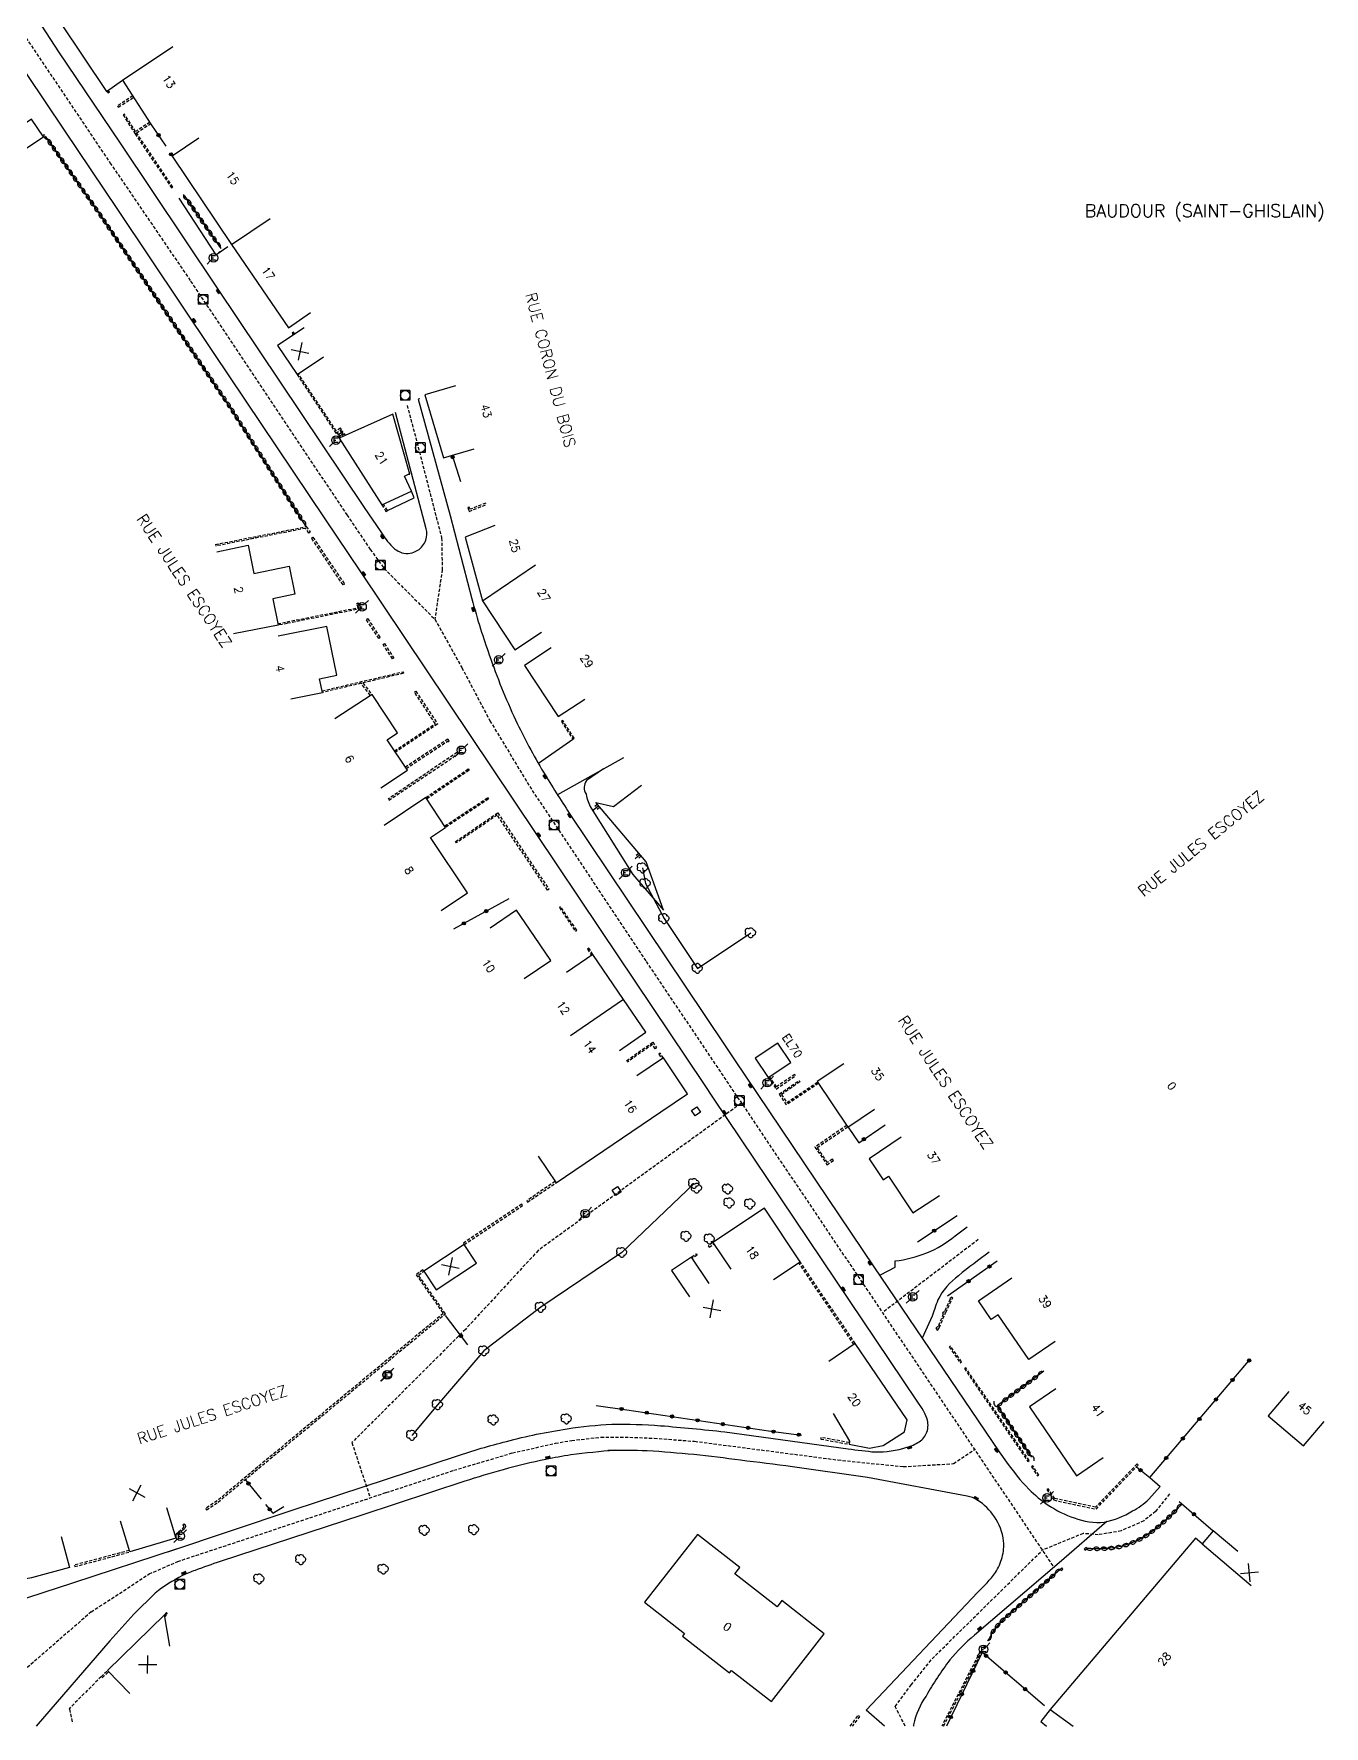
# Model space of a CAD drawing. Header units: millimetres. Extents: x 111999 to 113000, y 130000 to 131000.
# Drawn here: x 112413.8 to 112615.3, y 130000 to 130264.4 of the extents above; entities that cross this region are included whole.
import ezdxf
from ezdxf.enums import TextEntityAlignment as Align

# ---------------------------------------------------------------- set-up
doc = ezdxf.new("R2010")
doc.units = ezdxf.units.MM
doc.linetypes.add('DASHED', pattern=[0.75, 0.5, -0.25])
doc.layers.get('0').update_dxf_attribs({"linetype": 'CONTINUOUS'})
for name, color, linetype in [('W0001', 6, 'DASHED'), ('W0008', 7, 'CONTINUOUS'), ('W0100', 7, 'CONTINUOUS'), ('W0112', 1, 'DASHED'), ('W0211', 2, 'CONTINUOUS'), ('W0300', 7, 'CONTINUOUS'), ('W0302', 3, 'CONTINUOUS'), ('W0310', 3, 'CONTINUOUS'), ('W0322', 7, 'CONTINUOUS'), ('W0334', 7, 'CONTINUOUS'), ('W0400', 7, 'CONTINUOUS'), ('W0420', 7, 'CONTINUOUS'), ('W0471', 7, 'CONTINUOUS'), ('W0980', 7, 'CONTINUOUS'), ('W0984', 7, 'CONTINUOUS'), ('W0989', 7, 'CONTINUOUS'), ('W0991', 7, 'CONTINUOUS'), ('W1102', 7, 'CONTINUOUS')]:
    doc.layers.add(name, color=color, linetype=linetype)
doc.styles.get("Standard").update_dxf_attribs({"font": 'romans.shx', "width": 0.85})

# ---------------------------------------------------------------- blocks, each defined once
blk = doc.blocks.new('T471')
for p, q in [((-0.333334, 0.333334), (-0.333334, -0.333334)), ((-0.333334, 0.333334), (0.333334, 0.333334)), ((-0.333334, 0), (0, 0)), ((0.500001, 0.500001), (1.000002, 1.000002)), ((-0.500001, -0.500001), (-1.000002, -1.000002)), ((-0.333334, -0.333334), (0.333334, -0.333334))]:
    blk.add_line(p, q)
blk.add_ellipse((0, 0), major_axis=(0.471405, 0.471405), ratio=1, start_param=5.4977871438, end_param=11.780972451)
blk = doc.blocks.new('T400')
for p, q in [((-0.15, 0.3), (0.15, 0.3)), ((-0.15, -0.25), (-0.15, 0.3)), ((-0.15, 0.15), (0.15, 0.15)), ((-0.15, 0), (0.15, 0)), ((0.15, 0.3), (0.15, -0.25)), ((-0.15, -0.15), (0.15, -0.15)), ((-0.15, -0.25), (-0.15, -0.3)), ((-0.15, -0.3), (0.15, -0.3)), ((0.15, -0.3), (0.15, -0.25))]:
    blk.add_line(p, q)
blk = doc.blocks.new('T420')
for p, q in [((0.75, 0.75), (-0.75, 0.75)), ((-0.75, 0.75), (-0.75, -0.75)), ((0.75, 0.75), (0.75, -0.75)), ((0.75, -0.75), (-0.75, -0.75))]:
    blk.add_line(p, q)
blk.add_ellipse((0, 0), major_axis=(-0.53, 0.53), ratio=1, start_param=3.926991, end_param=10.210176)
blk = doc.blocks.new('T300')
for p, q in [((-0.8, 0.51), (-0.86, 0.34)), ((-0.86, 0.34), (-0.86, 0.17)), ((-0.86, 0.17), (-0.74, 0.06)), ((-0.69, 0.63), (-0.8, 0.51)), ((-0.8, -0.06), (-0.74, 0.06)), ((-0.74, 0.06), (-0.69, 0.11)), ((-0.57, 0.69), (-0.69, 0.63)), ((-0.46, 0.69), (-0.57, 0.69)), ((-0.29, 0.63), (-0.46, 0.69)), ((-0.29, 0.63), (-0.17, 0.74)), ((-0.23, 0.57), (-0.29, 0.63)), ((-0.17, 0.74), (-0.06, 0.8)), ((-0.06, 0.8), (0.06, 0.8)), ((0.06, 0.8), (0.23, 0.74)), ((0.23, 0.74), (0.34, 0.63)), ((0.34, 0.63), (0.4, 0.51)), ((0.46, 0.46), (0.34, 0.46)), ((0.4, 0.51), (0.4, 0.46)), ((0.57, 0.4), (0.46, 0.46)), ((0.57, 0.4), (0.69, 0.29)), ((0.69, 0.29), (0.74, 0.17)), ((0.74, 0.06), (0.69, -0.17)), ((0.74, 0.17), (0.74, 0.06)), ((-0.8, -0.17), (-0.8, -0.06)), ((-0.8, -0.23), (-0.8, -0.17)), ((-0.74, -0.34), (-0.8, -0.23)), ((-0.69, -0.4), (-0.74, -0.34)), ((-0.51, -0.46), (-0.69, -0.4)), ((-0.4, -0.46), (-0.51, -0.46)), ((-0.4, -0.46), (-0.34, -0.46)), ((-0.34, -0.46), (-0.34, -0.4)), ((-0.34, -0.51), (-0.34, -0.46)), ((-0.29, -0.63), (-0.34, -0.51)), ((-0.17, -0.74), (-0.29, -0.63)), ((-0.06, -0.8), (-0.17, -0.74)), ((0.06, -0.8), (-0.06, -0.8)), ((0.17, -0.74), (0.06, -0.8)), ((0.23, -0.69), (0.17, -0.74)), ((0.29, -0.46), (0.23, -0.46)), ((0.29, -0.63), (0.23, -0.69)), ((0.46, -0.4), (0.29, -0.46)), ((0.34, -0.51), (0.29, -0.63)), ((0.34, -0.51), (0.34, -0.46)), ((0.57, -0.34), (0.46, -0.4)), ((0.63, -0.29), (0.57, -0.34)), ((0.69, -0.17), (0.63, -0.29))]:
    blk.add_line(p, q)
blk = doc.blocks.new('t112o')
at = {"color": 0, "linetype": 'Continuous'}
for p, q in [((-0.5, 0.5), (0.5, 0.5)), ((-0.5, -0.5), (-0.5, 0.5)), ((0.5, 0.5), (0.5, -0.5)), ((0.5, -0.5), (-0.5, -0.5))]:
    blk.add_line(p, q, dxfattribs=at)
blk = doc.blocks.new('t322o')
at = {"color": 0, "linetype": 'Continuous'}
for radius in [0.25, 0.15]:
    blk.add_circle((0, 0), radius, dxfattribs=at)
blk = doc.blocks.new('t991o')
at = {"color": 0, "linetype": 'Continuous'}
for p, q in [((-1, 1), (1, -1)), ((-1, -1), (1, 1))]:
    blk.add_line(p, q, dxfattribs=at)
blk = doc.blocks.new('t310o')
at = {"color": 0, "linetype": 'Continuous'}
for centre, start, end in [((-0.5, 0.38), 216.8699, 323.1304), ((0.5, -0.37), 36.8699, 143.1303)]:
    blk.add_arc(centre, 0.625, start, end, dxfattribs=at)
blk = doc.blocks.new('t211o')
at = {"color": 0, "linetype": 'Continuous'}
for p, q in [((-0.29, 0.5), (-0.29, 0)), ((0, 1), (0, 0)), ((0.29, 0.5), (0.29, 0))]:
    blk.add_line(p, q, dxfattribs=at)

msp = doc.modelspace()

# ---------------------------------------------------------------- linework, layer by layer
at = {"layer": 'W0001'}
for points in [[(112383.81, 130310.52), (112395.1, 130294.31), (112398.31, 130289.62), (112401.09, 130284.42), (112404.73, 130277.73), (112407.69, 130272.18), (112411.33, 130265.5), (112412.12, 130264.37), (112425.66, 130244.23), (112438.25, 130225.75), (112462.66, 130189.21), (112466.3, 130183.83), (112468.47, 130180.85), (112476.4, 130172.92), (112480.61, 130165.37), (112485, 130157.05), (112491.59, 130146.19), (112509.41, 130119.44), (112573.08, 130024.81)], [(112472.07, 130206.33), (112473.42, 130201.25), (112477.46, 130185.62), (112477.55, 130180.66), (112476.4, 130172.92)], [(112524.2, 130097.27), (112492.54, 130074.31), (112481.17, 130061.99), (112473.15, 130053.98), (112463.45, 130044.29), (112466.3, 130035.67)], [(112561.27, 130076.01), (112546.32, 130064.59)], [(112422.74, 130017.86), (112431.79, 130023.78), (112436.24, 130025.72), (112468.82, 130036.5), (112479.38, 130039.97), (112488.51, 130042.68), (112495.22, 130044.19), (112497.78, 130044.64), (112502.35, 130045.14), (112506.84, 130045.13), (112510.67, 130044.98), (112516.97, 130044.5), (112539.34, 130041.59), (112549.59, 130040.54), (112557.4, 130041.01), (112560.69, 130043.22)], [(112591.16, 130036.27), (112588.98, 130033.54), (112587.12, 130032.09), (112583.61, 130030.5), (112580.03, 130029.9), (112577.65, 130030.1), (112571.28, 130027.48)], [(112549.88, 130000), (112548.3, 130003.07), (112550.79, 130006.44), (112554.08, 130010.53), (112571.28, 130027.48)], [(112422.74, 130017.86), (112404.23, 130001.74)]]:
    msp.add_lwpolyline(points, dxfattribs=at)
at = {"layer": 'W0008', "flags": 128}
for points in [[(112388.34, 130313.15), (112398.57, 130297.73), (112402.61, 130291.61, 0.0003), (112403.3, 130290.23, -0.0048), (112404.51, 130287.8, -0.0068), (112405.49, 130285.69), (112412, 130271.18, 0.0158), (112413.41, 130268.38, 0.0243), (112415, 130265.56), (112417.63, 130261.55), (112427.24, 130247.28), (112442.29, 130224.82), (112465.38, 130190.38), (112467.95, 130186.58, 0.0572), (112469.77, 130184.24, 0.1178), (112471.25, 130183.31, 0.2081), (112473.72, 130183.69, 0.1701), (112474.99, 130185.28, 0.1475), (112475.06, 130187.05), (112470.25, 130205.23)], [(112434.83, 130027.31), (112454.27, 130033.79), (112479.76, 130042.19, -0.0166), (112487.59, 130044.49, -0.0249), (112497.06, 130046.45, -0.0292), (112504.06, 130047.15, -0.0271), (112511.65, 130046.94, -0.0088), (112521.67, 130045.97), (112540.94, 130043.34, 0.0152), (112545.2, 130042.83, 0.0827), (112550.1, 130043.56, 0.0829), (112552.06, 130044.43, 0.147), (112553.25, 130045.93, 0.164), (112553.25, 130048.09, 0.0567), (112552.5, 130049.6), (112551.73, 130050.77), (112519.91, 130098.09), (112518.53, 130100.22), (112502.27, 130124.47), (112492.2, 130139.47), (112464.86, 130180.35), (112459.26, 130188.63), (112441.83, 130214.61), (112426.87, 130236.91), (112418.53, 130249.34), (112403.86, 130271.18)], [(112473.9, 130207.43), (112473.93, 130207.36), (112473.8, 130207.31), (112478.8, 130189.13), (112482.19, 130176.1, 0.0129), (112483.55, 130171.41, 0.0078), (112484.9, 130167.35, 0.0258), (112489.01, 130157.18, 0.0244), (112493.38, 130149.02, 0.0087), (112497.4, 130142.62), (112521.65, 130106.42), (112523.21, 130104.08), (112544.94, 130071.75), (112564.53, 130042.87), (112565.68, 130041.24, 0.0348), (112569.17, 130037.02, 0.0506), (112572.22, 130034.52, 0.0631), (112576.25, 130032.53, 0.1164), (112580.98, 130031.87, 0.0936), (112585.37, 130033.63, 0.0794), (112587.92, 130035.48), (112589.69, 130037.42)], [(112545.99, 130070.51), (112548.29, 130071.69), (112548.28, 130072.68, 0.145758), (112557.67, 130076.59), (112559.55, 130077.99)], [(112562.99, 130074.04, 0.015435), (112558.2, 130070.37, 0.1181), (112554.96, 130066.59, 0.0213), (112554.5, 130065.25, -0.035113), (112552.49, 130060.61)], [(112504.53, 130043.09, 0.0146), (112497.64, 130042.36, 0.0143), (112493.73, 130041.67, 0.0166), (112487.07, 130040.05, 0.0124), (112481.07, 130038.25), (112465.01, 130032.97), (112442.88, 130025.72, 0.0094), (112438.97, 130024.34, 0.0216), (112436.99, 130023.54, 0.0483), (112432.71, 130020.8), (112429.41, 130017.48), (112425.62, 130013.31)], [(112546.65, 130000), (112543.79, 130002.51), (112561.21, 130020.92, 0.0454), (112563.96, 130024.01, 0.0791), (112565.01, 130026.37, 0.0882), (112565.24, 130028.92, 0.1247), (112563.79, 130032.71, 0.1085), (112561.15, 130035.3, 0.0907), (112559.55, 130035.95), (112543.98, 130038.82), (112532.25, 130040.51, 0.0053), (112524.14, 130041.53, 0.0206), (112509.57, 130043, 0.0105), (112503.44, 130043.06)], [(112581.37, 130031.96), (112573.89, 130025.5), (112560.68, 130014.21, 0.0458), (112556.84, 130010.34, 0.035), (112553.13, 130004.71, 0.1034), (112551.18, 130000.23, 0.004504), (112551.17, 130000)]]:
    msp.add_lwpolyline(points, format="xyb", dxfattribs=at)
for points in [[(112492.57, 130150.41), (112497.96, 130154.18)], [(112505.87, 130151.28), (112495.55, 130145.51)], [(112419.87, 130022.41), (112436.07, 130027.72)]]:
    msp.add_lwpolyline(points, dxfattribs=at)
at = {"layer": 'W0008'}
for points in [[(112410.58, 130019.37), (112419.87, 130022.41)], [(112425.62, 130013.31), (112414.12, 130000)]]:
    msp.add_lwpolyline(points, dxfattribs=at)
at = {"layer": 'W0100'}
msp.add_line((112425.27, 130008.69), (112428.77, 130005.12), dxfattribs=at)
at = {"layer": 'W0100', "flags": 128}
for points in [[(112417.94, 130266.08), (112425.1, 130255.38), (112427.62, 130257.14), (112432.06, 130250.27), (112432.06, 130250.27)], [(112411.1, 130245.5), (112415.25, 130248.28), (112413.41, 130251.03), (112409.26, 130248.25)], [(112439.52, 130248.06), (112435.38, 130245.26), (112444.66, 130231.48), (112453.52, 130218.46), (112457, 130220.83)], [(112456, 130218.44), (112451.84, 130215.67), (112454.87, 130211.13), (112459.03, 130213.91)], [(112479.61, 130209.4), (112474.81, 130207.98), (112477.73, 130198.12), (112482.52, 130199.54)], [(112461.11, 130202.11), (112461.57, 130201.42)], [(112494.59, 130168.46), (112490.41, 130165.71), (112495.67, 130157.71), (112499.85, 130160.45)], [(112505.22, 130105.57), (112509.35, 130108.39), (112505.86, 130113.5), (112501.1, 130120.52), (112496.96, 130117.71)], [(112492.54, 130089.04), (112495.34, 130084.9), (112511.71, 130095.97), (112515.87, 130098.76), (112512.1, 130104.38), (112507.94, 130101.59)], [(112540.27, 130103.49), (112536.12, 130100.7), (112540.93, 130093.58), (112545.07, 130096.38)], [(112529.28, 130069.75), (112533.45, 130072.52), (112527.87, 130080.9), (112519.83, 130075.53), (112522.61, 130071.37)], [(112538.62, 130048.83), (112541.18, 130044.53), (112541.09, 130044.04), (112544.3, 130043.41), (112546.42, 130043.82), (112549.78, 130045.97), (112550.17, 130047.86), (112542.06, 130059.78), (112537.92, 130056.97)], [(112573.41, 130052.72), (112569.28, 130049.9), (112576.63, 130039.13), (112580.76, 130041.95)], [(112609.79, 130052.27), (112606.55, 130048.46), (112612.06, 130043.78), (112615.3, 130047.59)], [(112435.01, 130012.48), (112434.16, 130017.4), (112425.27, 130008.69)]]:
    msp.add_lwpolyline(points, dxfattribs=at)
for points in [[(112472.73, 130192.91), (112471.65, 130195.27), (112472.3, 130195.56), (112472.49, 130195.58), (112469.82, 130204.97), (112461.47, 130201.21), (112468.13, 130190.81)], [(112526.45, 130104.34), (112528.48, 130101.31), (112531.99, 130103.66), (112529.95, 130106.69)], [(112524.05, 130024.77), (112517.44, 130029.96), (112509.14, 130019.36), (112515.39, 130014.5), (112515.07, 130014.08), (112522.43, 130008.31), (112522.73, 130008.7), (112528.97, 130003.84), (112537.23, 130014.44), (112530.62, 130019.61), (112529.85, 130018.62), (112523.27, 130023.78)]]:
    msp.add_lwpolyline(points, close=True, dxfattribs=at)
at = {"layer": 'W0100'}
for points in [[(112461.34, 130201.77), (112462.05, 130202.23), (112461.66, 130202.31), (112461.97, 130201.83), (112462.05, 130202.23)], [(112485.78, 130187.57), (112481.14, 130185.73), (112483.82, 130175.8), (112488.88, 130168.12), (112493.05, 130170.88)], [(112442.33, 130183.47), (112447.23, 130184.47), (112448.13, 130180.07), (112453.66, 130181.2), (112454.55, 130176.85), (112451.11, 130176.13), (112451.91, 130171.98), (112444.96, 130170.63)], [(112453.93, 130160.47), (112458.83, 130161.47), (112458.4, 130163.6), (112461.11, 130164.16), (112459.55, 130171.81), (112451.94, 130170.25)], [(112467.94, 130146.57), (112472.11, 130149.33), (112468.97, 130154.08), (112470.59, 130155.15), (112466.59, 130161.18), (112460.8, 130157.35)], [(112477.37, 130127.41), (112481.52, 130130.2), (112475.72, 130138.83), (112478.08, 130140.41), (112474.97, 130145.05), (112468.46, 130140.68)], [(112490.35, 130116.82), (112494.49, 130119.63), (112491.17, 130124.52), (112489.16, 130127.48), (112485.02, 130124.67)], [(112549.26, 130092.01), (112544.23, 130088.63), (112546.43, 130085.36), (112547.28, 130085.93), (112551.06, 130080.17), (112555.24, 130082.92)], [(112519.27, 130069.15), (112516.47, 130073.29), (112513.37, 130071.19), (112516.17, 130067.05)], [(112573.31, 130060.1), (112569.18, 130057.27), (112564.38, 130064.28), (112563.31, 130063.55), (112561.31, 130066.46), (112566.5, 130070.02)], [(112418.02, 130029.61), (112419.32, 130024.78), (112413.38, 130023.19), (112406.28, 130021.87), (112405.05, 130022.72), (112402.54, 130035.88), (112400.69, 130045.49), (112405.59, 130046.44)], [(112434.48, 130034.16), (112435.92, 130029.37), (112428.74, 130027.21), (112427.3, 130032)], [(112601.81, 130027.26), (112597.99, 130030.49), (112596.27, 130028.46), (112595.19, 130029.37), (112572.53, 130002.62), (112571.03, 130000.71), (112571.94, 130000)]]:
    msp.add_lwpolyline(points, dxfattribs=at)
msp.add_lwpolyline([(112474.69, 130071.08), (112476.62, 130068.15), (112482.92, 130072.31), (112480.99, 130075.25)], close=True, dxfattribs=at)
at = {"layer": 'W0112'}
for p, q in [((112429.8, 130248.9), (112429.8, 130248.9)), ((112461.41, 130201.32), (112461.47, 130201.21)), ((112541.85, 130059.64), (112533.24, 130072.39)), ((112542.06, 130059.78), (112533.45, 130072.53)), ((112424.29, 130007.73), (112425.27, 130008.69)), ((112424.46, 130007.55), (112425.44, 130008.51))]:
    msp.add_line(p, q, dxfattribs=at)
for points in [[(112425.18, 130255.43), (112425.37, 130255.16), (112425.57, 130255.31), (112425.38, 130255.57)], [(112429.22, 130254.67), (112426.82, 130253.12), (112426.96, 130252.91), (112429.35, 130254.46)], [(112431.89, 130250.55), (112429.66, 130249.11), (112427.91, 130251.83), (112427.7, 130251.7), (112429.59, 130248.76), (112435.27, 130240.29), (112435.48, 130240.43), (112429.8, 130248.9), (112432.02, 130250.34)], [(112454.32, 130217.76), (112454.11, 130217.62), (112454.31, 130217.31)], [(112454.52, 130217.45), (112454.32, 130217.76)], [(112454.87, 130211.13), (112460.94, 130201.99), (112461.81, 130202.57), (112461.67, 130202.78), (112461.01, 130202.34), (112455.07, 130211.27)], [(112462.44, 130201.64), (112462.29, 130201.88), (112461.41, 130201.32)], [(112468.13, 130190.81), (112468.77, 130189.76), (112468.99, 130189.89), (112468.36, 130190.91)], [(112484.35, 130191.07), (112481.91, 130190.1), (112481.78, 130190.45), (112481.55, 130190.36), (112481.76, 130189.77), (112484.44, 130190.83)], [(112442.1, 130184.6), (112456.32, 130187.39), (112456.92, 130186.53), (112456.72, 130186.39), (112456.21, 130187.12), (112442.15, 130184.35)], [(112451.87, 130172.23), (112453.28, 130172.51), (112464.51, 130174.75), (112464.14, 130175.35), (112464.35, 130175.48), (112464.91, 130174.58), (112453.33, 130172.27), (112451.91, 130171.98)], [(112458.78, 130161.73), (112471.43, 130164.71), (112471.49, 130164.47), (112465.17, 130162.98), (112466.53, 130161.15)], [(112466.32, 130161.01), (112464.9, 130162.91), (112458.84, 130161.48)], [(112470.11, 130152.36), (112476.49, 130156.59), (112473.21, 130161.52), (112473.42, 130161.66), (112476.83, 130156.52), (112470.24, 130152.15)], [(112471.94, 130149.59), (112478.37, 130153.85), (112478.42, 130153.78), (112478.63, 130153.91), (112478.44, 130154.2), (112471.8, 130149.8)], [(112469.23, 130144.63), (112480.03, 130151.9), (112479.89, 130152.11), (112469.09, 130144.83)], [(112474.97, 130145.05), (112481.62, 130149.54), (112481.76, 130149.33), (112475.11, 130144.84)], [(112477.94, 130140.62), (112484.63, 130145.05), (112484.77, 130144.84), (112478.08, 130140.41)], [(112501.1, 130120.52), (112500.46, 130121.51), (112500.25, 130121.37), (112500.89, 130120.37)], [(112506.33, 130103.96), (112510.43, 130106.83), (112511.04, 130105.96), (112510.83, 130105.82), (112510.37, 130106.48), (112506.47, 130103.75)], [(112512.1, 130104.38), (112511.59, 130105.12), (112511.38, 130104.98), (112511.89, 130104.24)], [(112528.48, 130101.31), (112529.7, 130099.53), (112532.75, 130101.61), (112532.61, 130101.82), (112529.76, 130099.88), (112528.69, 130101.45)], [(112536.31, 130100.42), (112531.32, 130097.05), (112530.2, 130098.73), (112533.28, 130100.87), (112533.42, 130100.66), (112530.54, 130098.67), (112531.39, 130097.4), (112536.17, 130100.63)], [(112540.76, 130093.85), (112535.77, 130090.47), (112537.65, 130087.69), (112538.65, 130088.36), (112538.51, 130088.57), (112537.72, 130088.04), (112536.12, 130090.4), (112540.9, 130093.64)], [(112495.2, 130085.1), (112490.75, 130082.08), (112490.89, 130081.87), (112495.34, 130084.9)], [(112519.83, 130075.53), (112519.11, 130075.03), (112519.25, 130074.82), (112519.97, 130075.32)], [(112516.47, 130073.29), (112517.23, 130073.79), (112517.37, 130073.59), (112516.61, 130073.08)], [(112541.13, 130044.29), (112536.71, 130045.1), (112536.67, 130044.85), (112541.09, 130044.04)], [(112435.78, 130029.84), (112436.99, 130030.9), (112437.04, 130030.95), (112437.08, 130030.99), (112437.12, 130031.04), (112437.15, 130031.08), (112437.17, 130031.13), (112437.18, 130031.16), (112437.18, 130031.18), (112437.19, 130031.21), (112437.19, 130031.23), (112437.18, 130031.25), (112437.18, 130031.27), (112437.16, 130031.3), (112437.14, 130031.34), (112437.1, 130031.39), (112437.06, 130031.44), (112437.25, 130031.6), (112437.3, 130031.54), (112437.34, 130031.48), (112437.38, 130031.43), (112437.41, 130031.36), (112437.43, 130031.3), (112437.44, 130031.25), (112437.44, 130031.2), (112437.43, 130031.14), (112437.42, 130031.09), (112437.4, 130031.04), (112437.37, 130030.96), (112437.32, 130030.89), (112437.27, 130030.83), (112437.22, 130030.77), (112437.16, 130030.71), (112435.85, 130029.58)], [(112428.68, 130027.45), (112420.1, 130025.16), (112420.17, 130024.92), (112428.74, 130027.21)], [(112578.29, 130027.77), (112578.1, 130027.93), (112577.81, 130027.67), (112577.97, 130027.48), (112578.27, 130027.74)], [(112434.21, 130017.1), (112434.66, 130017.55), (112434.49, 130017.73), (112434.16, 130017.4)], [(112555.86, 130000), (112561.78, 130011.54), (112561.56, 130011.65), (112555.58, 130000)], [(112424.29, 130007.73), (112419.27, 130002.73), (112419.34, 130002.64), (112419.82, 130000.41)], [(112541.26, 130000), (112542.55, 130001.68), (112542.75, 130001.52), (112541.58, 130000)]]:
    msp.add_lwpolyline(points, dxfattribs=at)
for points in [[(112462.28, 130178.41), (112462.07, 130178.27), (112457.14, 130185.61), (112457.35, 130185.75)], [(112467.85, 130170.05), (112467.64, 130169.91), (112465.7, 130172.89), (112465.9, 130173.03)], [(112469.98, 130166.87), (112469.77, 130166.74), (112468.33, 130168.98), (112468.54, 130169.11)], [(112496.16, 130156.96), (112497.96, 130154.18), (112498.17, 130154.32), (112496.37, 130157.1)], [(112479.62, 130138.18), (112486.22, 130142.67), (112494.23, 130130.73), (112494.02, 130130.59), (112486.15, 130142.32), (112479.76, 130137.98)], [(112498.56, 130124.33), (112496.05, 130128.01), (112495.85, 130127.87), (112498.35, 130124.19)], [(112480.99, 130075.25), (112490.11, 130081.33), (112489.97, 130081.54), (112480.85, 130075.45)], [(112440.73, 130033.8), (112442.54, 130035), (112448.9, 130040.3), (112469.68, 130057.5), (112478.05, 130064.42), (112473.83, 130070.47), (112474.69, 130071.08), (112474.54, 130071.28), (112473.48, 130070.53), (112477.71, 130064.46), (112469.52, 130057.69), (112448.74, 130040.49), (112442.39, 130035.2), (112440.59, 130034.01)], [(112555.06, 130062), (112554.99, 130062.12), (112555.19, 130062.25), (112556.15, 130064.56), (112556.22, 130064.61), (112557.21, 130066.76), (112557.32, 130066.85), (112557.16, 130067.04), (112556.84, 130066.78), (112556.91, 130066.71), (112556.01, 130064.77), (112555.7, 130064.52), (112555.81, 130064.4), (112554.99, 130062.42), (112554.65, 130062.2), (112554.85, 130061.87)], [(112556.94, 130059.38), (112556.74, 130059.24), (112558.46, 130056.77), (112558.66, 130056.91)], [(112569.25, 130041.48), (112559.31, 130055.99), (112559.11, 130055.85), (112569.04, 130041.33)], [(112569.82, 130040.65), (112569.61, 130040.52), (112570.54, 130039.09), (112570.75, 130039.22)], [(112586.08, 130040.97), (112579.59, 130034.19), (112573.23, 130035.55), (112572.18, 130037.09), (112571.97, 130036.95), (112573.08, 130035.33), (112579.68, 130033.91), (112586.26, 130040.8)], [(112574.5, 130024.54), (112574.34, 130024.73), (112574.06, 130024.49), (112574.22, 130024.3)], [(112562.32, 130012.15), (112562.47, 130012.4), (112562.26, 130012.53), (112562.11, 130012.27)]]:
    msp.add_lwpolyline(points, close=True, dxfattribs=at)
at = {"layer": 'W0211', "flags": 128}
msp.add_lwpolyline([(112502.76, 130149.54), (112500.08, 130147.73, 0.3013), (112500.01, 130145.58, 0.0731), (112500.82, 130143.39), (112507.3, 130133.04), (112512.11, 130127.45)], format="xyb", dxfattribs=at)
at = {"layer": 'W0211'}
msp.add_lwpolyline([(112512.11, 130127.45), (112509.41, 130135.03), (112501.56, 130144.28), (112504.28, 130143.68), (112508.68, 130147)], dxfattribs=at)
at = {"layer": 'W0302', "flags": 128}
for points in [[(112508.85, 130134.07), (112509.28, 130131.64), (112512.21, 130126.15), (112517.42, 130118.37), (112525.73, 130123.93)], [(112516.88, 130084.77), (112505.61, 130073.99), (112492.93, 130065.43), (112484.07, 130058.63), (112476.83, 130050.22), (112472.82, 130045.43)]]:
    msp.add_lwpolyline(points, dxfattribs=at)
at = {"layer": 'W0310', "flags": 128}
for points in [[(112456.32, 130187.39), (112444.38, 130206.12), (112424.11, 130236.13), (112415.58, 130248.36)], [(112437.27, 130239.11), (112442.98, 130230.85)], [(112571.53, 130055.47), (112564.21, 130050.03), (112569.6, 130042.03)]]:
    msp.add_lwpolyline(points, dxfattribs=at)
for points in [[(112593.08, 130034.74, -0.051058), (112588.17, 130030.23, -0.1048), (112583.03, 130027.96, -0.0557), (112578.29, 130027.77)], [(112574.06, 130024.49), (112565.44, 130016.86, 0.0645), (112563.67, 130014.88, 0.0269), (112562.74, 130013.26)]]:
    msp.add_lwpolyline(points, format="xyb", dxfattribs=at)
at = {"layer": 'W0322'}
for p, q in [((112429.45, 130248.97), (112429.45, 130248.97)), ((112435.12, 130245.74), (112435.38, 130245.26)), ((112551.77, 130075.68), (112557.99, 130079.77)), ((112588.05, 130038.84), (112603.79, 130057.37))]:
    msp.add_line(p, q, dxfattribs=at)
at = {"layer": 'W0322', "flags": 128}
for points in [[(112432.06, 130250.27), (112434.4, 130246.82)], [(112479.1, 130198.53), (112480.42, 130194.43)], [(112487.94, 130129.25), (112479.31, 130124.52)], [(112540.94, 130093.58), (112542.61, 130091.15), (112546.73, 130093.92)], [(112564.21, 130072.64), (112556.49, 130067.19)], [(112481.53, 130059.58), (112478.04, 130064.13)], [(112501.59, 130050.1), (112506.41, 130049.43), (112528.86, 130046.07), (112533.66, 130045.48)], [(112585.97, 130040.49), (112588.05, 130038.84), (112589.69, 130037.42)], [(112446.77, 130038.52), (112449.28, 130035.45)], [(112592.63, 130035.12), (112597.99, 130030.49)], [(112449.97, 130034.61), (112451.09, 130033.27), (112452.8, 130034.3)], [(112571.64, 130003.2), (112561.9, 130011.49), (112556.29, 130000)]]:
    msp.add_lwpolyline(points, dxfattribs=at)
at = {"layer": 'W0334', "flags": 128}
for points in [[(112436.39, 130238.72), (112442.17, 130229.86), (112444.06, 130231.15)], [(112468.99, 130189.89), (112473.18, 130191.9), (112472.73, 130192.91)]]:
    msp.add_lwpolyline(points, dxfattribs=at)
at = {"layer": 'W1102'}
for p, q in [((112427.62, 130257.14), (112435.47, 130262.39)), ((112444.66, 130231.48), (112450.69, 130235.54)), ((112483.82, 130175.8), (112492.1, 130181.4)), ((112505.86, 130113.5), (112497.6, 130107.86)), ((112596.27, 130028.46), (112603.9, 130021.99)), ((112572.53, 130002.62), (112576.08, 130000))]:
    msp.add_line(p, q, dxfattribs=at)

# ---------------------------------------------------------------- block references
at = {"layer": 'W0112'}
for p, rotation in [((112517.2, 130096.03), 304.6829989551381), ((112504.8, 130083.61), 35.28404357492202)]:
    msp.add_blockref('t112o', p, dxfattribs=dict(at, rotation=rotation))
at = {"layer": 'W0211', "rotation": 130.3174222254234}
for p in [(112501.96, 130143.81), (112508.43, 130136.18)]:
    msp.add_blockref('t211o', p, dxfattribs=at)
at = {"layer": 'W0300'}
for p in [(112508.85, 130134.07), (112509.28, 130131.64), (112512.21, 130126.15), (112525.73, 130123.93), (112517.42, 130118.37), (112516.88, 130084.77), (112517.29, 130084.05), (112522.16, 130083.9), (112522.4, 130081.74), (112525.63, 130081.57), (112515.66, 130076.52), (112505.61, 130073.99), (112519.3, 130076.11), (112492.93, 130065.43), (112484.07, 130058.63), (112476.83, 130050.22), (112485.55, 130047.82), (112496.96, 130048), (112472.82, 130045.43), (112474.78, 130030.58), (112482.5, 130030.68), (112455.48, 130026), (112468.37, 130024.53), (112448.96, 130023)]:
    msp.add_blockref('T300', p, dxfattribs=at)
at = {"layer": 'W0310'}
for p, rotation in [((112415.91, 130247.89), 124.9149488106866), ((112416.57, 130246.94), 124.9149488106866), ((112417.23, 130246), 124.9149488106866), ((112417.89, 130245.05), 124.9149488106866), ((112418.55, 130244.1), 124.9149488106866), ((112419.21, 130243.16), 124.9149488106866), ((112419.87, 130242.21), 124.9149488106866), ((112420.53, 130241.26), 124.9149488106866), ((112421.19, 130240.31), 124.9149488106866), ((112421.86, 130239.37), 124.9149488106866), ((112422.52, 130238.42), 124.9149488106866), ((112423.18, 130237.47), 124.9149488106866), ((112437.72, 130238.45), 304.7193009868861), ((112438.38, 130237.5), 304.7193009868861), ((112423.84, 130236.53), 124.9149488106866), ((112424.49, 130235.57), 124.0295401533056), ((112439.04, 130236.55), 304.7193009868861), ((112439.69, 130235.6), 304.7193009868861), ((112425.14, 130234.62), 124.0295401533056), ((112425.78, 130233.66), 124.0295401533056), ((112426.43, 130232.7), 124.0295401533056), ((112440.35, 130234.65), 304.7193009868861), ((112441.01, 130233.7), 304.7193009868861), ((112441.67, 130232.75), 304.7193009868861), ((112427.08, 130231.74), 124.0295401533056), ((112427.72, 130230.79), 124.0295401533056), ((112428.37, 130229.83), 124.0295401533056), ((112442.33, 130231.8), 304.7193009868861), ((112429.02, 130228.87), 124.0295401533056), ((112429.66, 130227.92), 124.0295401533056), ((112430.31, 130226.96), 124.0295401533056), ((112430.95, 130226), 124.0295401533056), ((112431.6, 130225.04), 124.0295401533056), ((112432.25, 130224.09), 124.0295401533056), ((112432.89, 130223.13), 124.0295401533056), ((112433.54, 130222.17), 124.0295401533056), ((112434.19, 130221.22), 124.0295401533056), ((112434.83, 130220.26), 124.0295401533056), ((112435.48, 130219.3), 124.0295401533056), ((112436.13, 130218.34), 124.0295401533056), ((112436.77, 130217.39), 124.0295401533056), ((112437.42, 130216.43), 124.0295401533056), ((112438.06, 130215.47), 124.0295401533056), ((112438.71, 130214.52), 124.0295401533056), ((112439.36, 130213.56), 124.0295401533056), ((112440, 130212.6), 124.0295401533056), ((112440.65, 130211.64), 124.0295401533056), ((112441.3, 130210.69), 124.0295401533056), ((112441.94, 130209.73), 124.0295401533056), ((112442.59, 130208.77), 124.0295401533056), ((112443.24, 130207.81), 124.0295401533056), ((112443.88, 130206.86), 124.0295401533056), ((112444.52, 130205.9), 122.5304050634705), ((112445.14, 130204.92), 122.5304050634705), ((112445.76, 130203.95), 122.5304050634705), ((112446.39, 130202.98), 122.5304050634705), ((112447.01, 130202), 122.5304050634705), ((112447.63, 130201.03), 122.5304050634705), ((112448.25, 130200.05), 122.5304050634705), ((112448.87, 130199.08), 122.5304050634705), ((112449.49, 130198.11), 122.5304050634705), ((112450.11, 130197.13), 122.5304050634705), ((112450.73, 130196.16), 122.5304050634705), ((112451.35, 130195.18), 122.5304050634705), ((112451.98, 130194.21), 122.5304050634705), ((112452.6, 130193.24), 122.5304050634705), ((112453.22, 130192.26), 122.5304050634705), ((112453.84, 130191.29), 122.5304050634705), ((112454.46, 130190.32), 122.5304050634705), ((112455.08, 130189.34), 122.5304050634705), ((112455.7, 130188.37), 122.5304050634705), ((112567.82, 130052.72), 216.6045466629302), ((112568.75, 130053.4), 216.6045466629302), ((112569.67, 130054.09), 216.6045466629302), ((112570.6, 130054.78), 216.6045466629302), ((112564.27, 130049.93), 303.9801957018977), ((112565.04, 130050.65), 216.6045466629302), ((112565.97, 130051.34), 216.6045466629302), ((112566.89, 130052.03), 216.6045466629302), ((112564.92, 130048.98), 303.9801957018977), ((112565.56, 130048.02), 303.9801957018977), ((112566.21, 130047.06), 303.9801957018977), ((112566.85, 130046.1), 303.9801957018977), ((112567.5, 130045.14), 303.9801957018977), ((112568.14, 130044.19), 303.9801957018977), ((112568.79, 130043.23), 303.9801957018977), ((112569.43, 130042.27), 303.9801957018977), ((112589.78, 130031.51), 220.3735354875051), ((112590.65, 130032.28), 222.3963352439911), ((112591.49, 130033.07), 224.4191350004772), ((112592.3, 130033.89), 226.4419347569633), ((112585.96, 130028.94), 204.9760572525867), ((112586.99, 130029.47), 209.857967380946), ((112587.97, 130030.08), 214.7398775093053), ((112588.89, 130030.78), 218.3507357310191), ((112579.21, 130027.73), 178.334488359216), ((112580.37, 130027.72), 181.4312625842252), ((112581.52, 130027.78), 184.5280368092343), ((112582.67, 130027.91), 187.6248110342435), ((112583.8, 130028.14), 195.2122369958684), ((112584.9, 130028.49), 200.0941471242275), ((112573.29, 130023.81), 221.4982605441998), ((112570.69, 130021.51), 221.4982605441998), ((112571.56, 130022.28), 221.4982605441998), ((112572.42, 130023.04), 221.4982605441998), ((112567.23, 130018.45), 221.4982605441998), ((112568.1, 130019.22), 221.4982605441998), ((112568.96, 130019.98), 221.4982605441998), ((112569.83, 130020.75), 221.4982605441998), ((112564.67, 130016.12), 226.7343278323146), ((112565.5, 130016.92), 221.4982605441998), ((112566.37, 130017.68), 221.4982605441998), ((112563.29, 130014.27), 239.422935306747), ((112563.92, 130015.24), 233.1221373952135)]:
    msp.add_blockref('t310o', p, dxfattribs=dict(at, rotation=rotation))
at = {"layer": 'W0322'}
for p, rotation in [((112433.25, 130248.55), 304.1112795587024), ((112435.19, 130245.54), 304.1112795587024), ((112479.19, 130198.24), 287.8918668591937), ((112484.43, 130127.33), 208.7459992472551), ((112480.93, 130125.41), 208.7459992472551), ((112543.41, 130091.69), 34.01698633481838), ((112554.38, 130077.4), 33.33883766012998), ((112563.03, 130071.81), 215.260365255696), ((112559.76, 130069.5), 215.260365255696), ((112480.47, 130060.96), 127.4048893761398), ((112603.59, 130057.13), 49.64729004032702), ((112601, 130054.08), 49.64729004032702), ((112598.41, 130051.03), 49.64729004032702), ((112505.55, 130049.55), 352.1020546382972), ((112509.51, 130048.97), 351.4739566563357), ((112513.46, 130048.38), 351.4739566563357), ((112517.42, 130047.78), 351.4739566563357), ((112595.82, 130047.98), 49.64729004032702), ((112521.38, 130047.19), 351.4739566563357), ((112525.33, 130046.6), 351.4739566563357), ((112529.29, 130046.01), 352.9789776812702), ((112533.26, 130045.53), 352.9789776812702), ((112593.23, 130044.94), 49.64729004032702), ((112586.62, 130039.98), 321.4702008151484), ((112590.64, 130041.89), 49.64729004032702), ((112447.28, 130037.9), 309.2675983616292), ((112450.6, 130033.87), 309.5140541354232), ((112594.97, 130033.11), 319.1916258749617), ((112562.5, 130010.98), 139.6007343929336), ((112560.49, 130008.61), 243.9835296922134), ((112565.55, 130008.39), 139.6007343929336), ((112568.59, 130005.79), 139.6007343929336), ((112558.74, 130005.01), 243.9835296922134), ((112556.98, 130001.42), 243.9835296922134)]:
    msp.add_blockref('t322o', p, dxfattribs=dict(at, rotation=rotation))
at = {"layer": 'W0400'}
for p, rotation in [((112442.57, 130224.16), 34.28103678203042), ((112438.77, 130219.54), 213.6815855597021), ((112468.23, 130185.82), 213.9460906546746), ((112465.28, 130179.99), 213.9465182368491), ((112482.4, 130174.46), 16.22223278151642), ((112493.62, 130148.35), 33.59951615713716), ((112497.44, 130142.28), 34.21247866027508), ((112492.58, 130139.23), 36.26666942655116), ((112525.69, 130100.08), 33.67590340623285), ((112521.63, 130095.83), 214.932467625698), ((112544.37, 130072.34), 213.839225031644), ((112540.22, 130068.24), 213.3991611627735), ((112550.55, 130043.52), 108.3593476669591), ((112564.13, 130043.13), 36.56043785243777), ((112494.07, 130041.97), 100.4372789420424), ((112560.96, 130035.58), 60.54267151984139), ((112437.23, 130023.91), 111.7566997501983), ((112561.48, 130015.25), 131.5410325194323)]:
    msp.add_blockref('T400', p, dxfattribs=dict(at, rotation=rotation))
at = {"layer": 'W0420'}
for p in [(112440.2, 130222.87), (112471.76, 130207.89), (112474.12, 130199.71), (112467.87, 130181.37), (112495.01, 130140.75), (112523.96, 130097.7), (112542.57, 130069.76), (112494.55, 130039.85), (112436.56, 130022.14)]:
    msp.add_blockref('T420', p, dxfattribs=at)
at = {"layer": 'W0471'}
for p in [(112441.83, 130229.39), (112460.96, 130200.9), (112465.03, 130174.87), (112486.37, 130166.57), (112480.54, 130152.45), (112506.2, 130133.33), (112528.31, 130100.52), (112499.88, 130080.06), (112551.04, 130067.07), (112468.92, 130054.89), (112469.01, 130054.9), (112572.02, 130035.66), (112436.62, 130029.68), (112562.1, 130012)]:
    msp.add_blockref('T471', p, dxfattribs=at)
at = {"layer": 'W0991'}
for p, rotation in [((112455.33, 130214.76), 303.6845268556891), ((112478.82, 130071.85), 303.3879255863292), ((112519.68, 130065.2), 34.07309978720989), ((112429.88, 130036.43), 16.72026467028372), ((112603.62, 130023.98), 49.73512848519209), ((112431.55, 130009.62), 44.41370536301559)]:
    msp.add_blockref('t991o', p, dxfattribs=dict(at, rotation=rotation))

# ---------------------------------------------------------------- texts
at = {"layer": 'W0980'}
msp.add_text('BAUDOUR (SAINT-GHISLAIN)', height=2, dxfattribs=at).set_placement((112596.64, 130236.59), align=Align.MIDDLE)
at = {"layer": 'W0984'}
msp.add_text('EL70', height=1.25, rotation=303.857, dxfattribs=at).set_placement((112532.24, 130106.27), align=Align.MIDDLE)
at = {"layer": 'W0989'}
for s, rotation, p in [('RUE CORON DU BOIS', 284.531, (112494.49, 130211.86)), ('RUE JULES ESCOYEZ', 303.8277, (112437.28, 130178.92)), ('RUE JULES ESCOYEZ', 39.2431, (112596.08, 130137.88)), ('RUE JULES ESCOYEZ', 303.8277, (112556.18, 130100.56)), ('RUE JULES ESCOYEZ', 18.2552, (112441.62, 130048.66))]:
    msp.add_text(s, height=1.75, rotation=rotation, dxfattribs=at).set_placement(p, align=Align.MIDDLE)
at = {"layer": 'W0991'}
for s, rotation, p in [('13', 302.908, (112434.85, 130256.92)), ('15', 303.9789, (112444.83, 130241.85)), ('17', 304.226, (112450.37, 130226.95)), ('43', 286.4715, (112484.42, 130205.46)), ('21', 302.6268, (112468.07, 130198.06)), ('25', 285.1121, (112488.88, 130184.41)), ('2', 281.5576, (112445.75, 130177.48)), ('27', 303.393, (112493.44, 130176.64)), ('29', 303.3016, (112500.14, 130166.38)), ('4', 281.5135, (112452.22, 130165.22)), ('6', 303.5403, (112463.07, 130151.1)), ('8', 303.8689, (112472.37, 130133.68)), ('10', 304.1786, (112484.79, 130118.78)), ('12', 304.1878, (112496.45, 130112.23)), ('14', 304.3336, (112500.59, 130106.15)), ('35', 304.017, (112545.57, 130101.89)), ('0', 307.4558, (112591.5, 130100)), ('16', 303.838, (112506.92, 130096.83)), ('37', 303.3388, (112554.32, 130088.76)), ('18', 303.6656, (112525.96, 130074.01)), ('39', 304.437, (112571.72, 130066.31)), ('20', 304.2353, (112541.92, 130050.97)), ('41', 304.3399, (112579.98, 130049.31)), ('45', 319.6473, (112612.27, 130049.67)), ('0', 321.8855, (112522.09, 130015.51)), ('28', 49.7351, (112590.35, 130010.5))]:
    msp.add_text(s, height=1.25, rotation=rotation, dxfattribs=at).set_placement(p, align=Align.MIDDLE)

doc.saveas('drawing.dxf')
